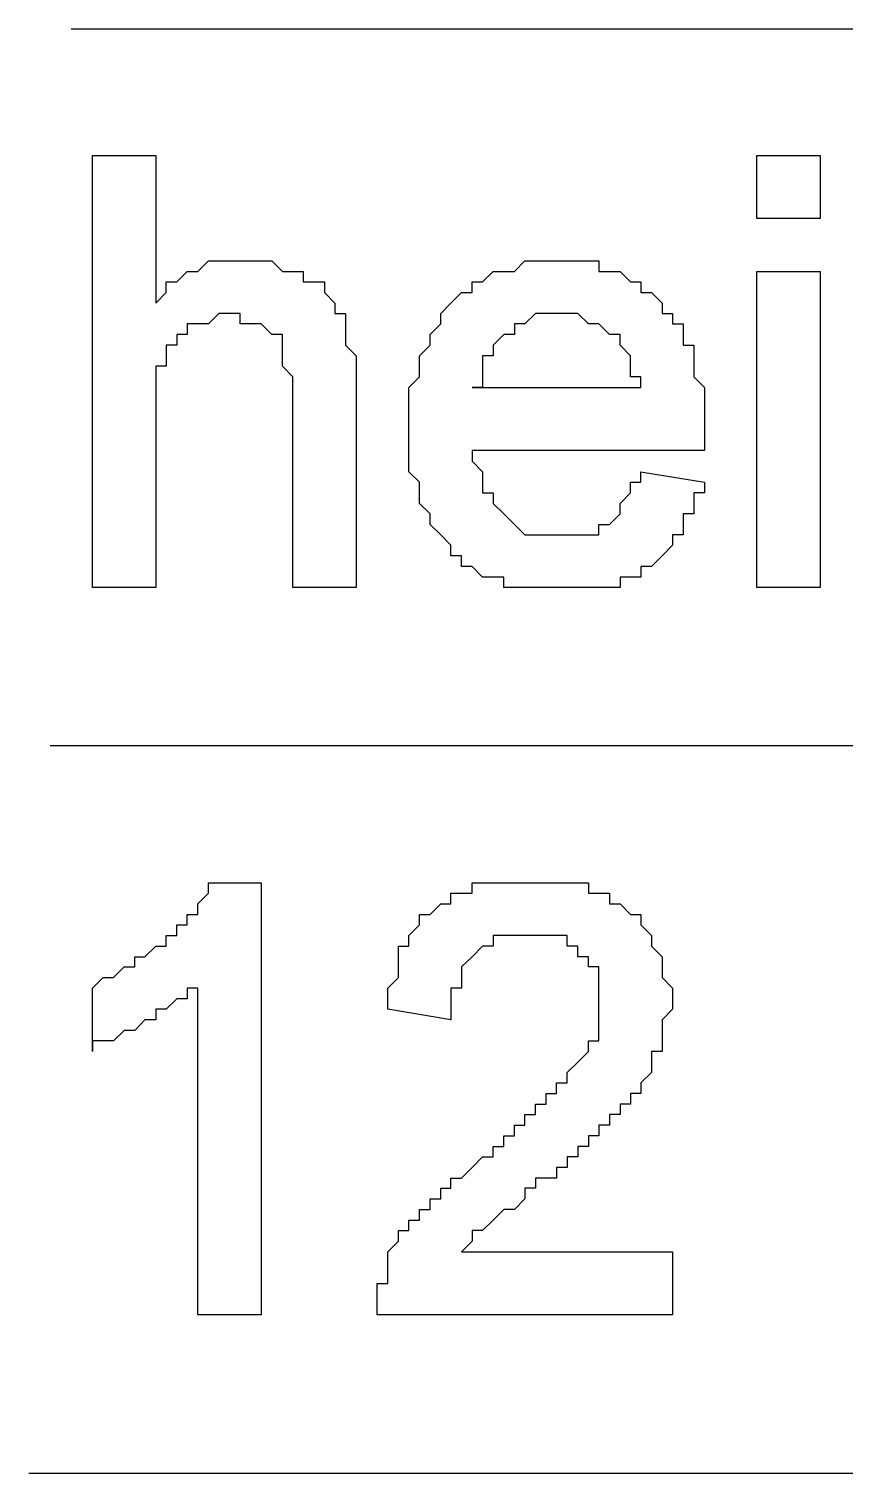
# Model space of a CAD drawing. Header units: inches. Extents: x -628 to 1537, y -1730 to 336.
# Drawn here: x 293.84 to 314.31, y -784.7 to -748.41 of the extents above; entities that cross this region are included whole.
import ezdxf

# ---------------------------------------------------------------- set-up
doc = ezdxf.new("R2010")
doc.units = ezdxf.units.IN
doc.layers.get('0').update_dxf_attribs({"linetype": 'CONTINUOUS'})

msp = doc.modelspace()

# ---------------------------------------------------------------- linework, layer by layer
at = {"color": 6}
for p, q in [((294.903, -748.414), (337.543, -748.414)), ((295.437, -762.449), (295.437, -751.595)), ((295.437, -751.595), (297.024, -751.595)), ((297.024, -751.595), (297.024, -755.303)), ((312.118, -753.181), (312.118, -751.595)), ((312.118, -751.595), (313.705, -751.595)), ((313.705, -751.595), (313.705, -753.181)), ((313.705, -753.181), (312.118, -753.181)), ((298.084, -754.509), (298.351, -754.242)), ((298.351, -754.242), (298.609, -754.242)), ((298.609, -754.242), (298.609, -754.242)), ((298.609, -754.242), (298.876, -754.242)), ((298.876, -754.242), (298.876, -754.242)), ((298.876, -754.242), (299.143, -754.242)), ((299.143, -754.242), (299.143, -754.242)), ((299.143, -754.242), (299.412, -754.242)), ((299.412, -754.242), (299.412, -754.242)), ((299.412, -754.242), (299.67, -754.242)), ((299.67, -754.242), (299.67, -754.242)), ((299.67, -754.242), (299.937, -754.242)), ((299.937, -754.242), (299.937, -754.242)), ((299.937, -754.242), (300.205, -754.509)), ((306.033, -754.509), (306.291, -754.242)), ((306.291, -754.242), (306.291, -754.242)), ((306.291, -754.242), (306.558, -754.242)), ((306.558, -754.242), (306.558, -754.242)), ((306.558, -754.242), (306.825, -754.242)), ((306.825, -754.242), (306.825, -754.242)), ((306.825, -754.242), (307.084, -754.242)), ((307.084, -754.242), (307.084, -754.242)), ((307.084, -754.242), (307.351, -754.242)), ((307.351, -754.242), (307.351, -754.242)), ((307.351, -754.242), (307.618, -754.242)), ((307.618, -754.242), (307.618, -754.242)), ((307.618, -754.242), (307.885, -754.242)), ((307.885, -754.242), (308.145, -754.242)), ((308.145, -754.242), (308.145, -754.509)), ((297.558, -754.768), (297.817, -754.509)), ((297.817, -754.509), (297.817, -754.509)), ((297.817, -754.509), (297.817, -754.509)), ((297.817, -754.509), (298.084, -754.509)), ((298.084, -754.509), (298.084, -754.509)), ((300.205, -754.509), (300.463, -754.509)), ((300.463, -754.509), (300.463, -754.509)), ((300.463, -754.509), (300.729, -754.509)), ((300.729, -754.509), (300.729, -754.509)), ((300.729, -754.509), (300.729, -754.768)), ((305.23, -754.768), (305.497, -754.509)), ((305.497, -754.509), (305.497, -754.509)), ((305.497, -754.509), (305.764, -754.509)), ((305.764, -754.509), (305.764, -754.509)), ((305.764, -754.509), (306.033, -754.509)), ((308.145, -754.509), (308.413, -754.509)), ((308.413, -754.509), (308.413, -754.509)), ((308.413, -754.509), (308.68, -754.509)), ((308.68, -754.509), (308.68, -754.509)), ((308.68, -754.509), (308.946, -754.768)), ((312.118, -762.449), (312.118, -754.509)), ((312.118, -754.509), (313.705, -754.509)), ((313.705, -754.509), (313.705, -762.449)), ((297.024, -755.303), (297.291, -755.035)), ((297.291, -755.035), (297.291, -754.768)), ((297.291, -754.768), (297.558, -754.768)), ((297.291, -755.035), (297.291, -755.035)), ((297.558, -754.768), (297.558, -754.768)), ((300.729, -754.768), (300.997, -754.768)), ((300.997, -754.768), (300.997, -754.768)), ((300.997, -754.768), (301.264, -754.768)), ((301.264, -754.768), (301.264, -755.035)), ((301.264, -755.035), (301.264, -755.035)), ((301.264, -755.035), (301.524, -755.303)), ((304.437, -755.303), (304.705, -755.035)), ((304.705, -755.035), (304.705, -755.035)), ((304.705, -755.035), (304.972, -755.035)), ((304.972, -755.035), (304.972, -754.768)), ((304.972, -754.768), (305.23, -754.768)), ((305.23, -754.768), (305.23, -754.768)), ((305.23, -754.768), (305.23, -754.768)), ((308.946, -754.768), (308.946, -754.768)), ((308.946, -754.768), (308.946, -754.768)), ((308.946, -754.768), (309.205, -754.768)), ((309.205, -754.768), (309.205, -755.035)), ((309.205, -755.035), (309.472, -755.035)), ((309.472, -755.035), (309.472, -755.035)), ((309.472, -755.035), (309.739, -755.303)), ((297.024, -755.303), (297.024, -755.303)), ((301.524, -755.303), (301.524, -755.303)), ((301.524, -755.303), (301.524, -755.569)), ((304.179, -755.569), (304.437, -755.303)), ((304.437, -755.303), (304.437, -755.303)), ((304.437, -755.303), (304.437, -755.303)), ((304.437, -755.303), (304.437, -755.303)), ((309.739, -755.303), (309.739, -755.303)), ((309.739, -755.303), (309.739, -755.569)), ((298.084, -755.828), (297.817, -755.828)), ((297.817, -755.828), (297.817, -756.095)), ((298.351, -755.828), (298.084, -755.828)), ((298.084, -755.828), (298.084, -755.828)), ((298.609, -755.569), (298.351, -755.828)), ((298.351, -755.828), (298.351, -755.828)), ((298.876, -755.569), (298.609, -755.569)), ((299.143, -755.569), (298.876, -755.569)), ((298.876, -755.569), (298.876, -755.569)), ((298.876, -755.569), (298.876, -755.569)), ((299.143, -755.828), (299.143, -755.569)), ((299.412, -755.828), (299.143, -755.828)), ((299.67, -755.828), (299.412, -755.828)), ((299.937, -756.095), (299.67, -755.828)), ((299.67, -755.828), (299.67, -755.828)), ((299.67, -755.828), (299.67, -755.828)), ((301.524, -755.569), (301.791, -755.569)), ((301.791, -755.569), (301.791, -755.569)), ((301.791, -755.569), (301.791, -755.828)), ((301.791, -755.828), (301.791, -755.828)), ((301.791, -755.828), (301.791, -756.095)), ((303.913, -756.095), (304.179, -755.828)), ((304.179, -755.828), (304.179, -755.569)), ((304.179, -755.569), (304.179, -755.569)), ((304.179, -755.828), (304.179, -755.828)), ((306.291, -755.828), (306.033, -755.828)), ((306.033, -755.828), (306.033, -755.828)), ((306.033, -755.828), (306.033, -756.095)), ((306.558, -755.569), (306.291, -755.828)), ((306.291, -755.828), (306.291, -755.828)), ((306.825, -755.569), (306.558, -755.569)), ((306.558, -755.569), (306.558, -755.569)), ((307.084, -755.569), (306.825, -755.569)), ((307.351, -755.569), (307.084, -755.569)), ((307.084, -755.569), (307.084, -755.569)), ((307.084, -755.569), (307.084, -755.569)), ((307.618, -755.569), (307.351, -755.569)), ((307.885, -755.828), (307.618, -755.569)), ((307.618, -755.569), (307.618, -755.569)), ((308.145, -755.828), (307.885, -755.828)), ((307.885, -755.828), (307.885, -755.828)), ((308.413, -756.095), (308.145, -755.828)), ((308.145, -755.828), (308.145, -755.828)), ((309.739, -755.569), (309.997, -755.569)), ((309.997, -755.569), (309.997, -755.569)), ((309.997, -755.569), (309.997, -755.828)), ((309.997, -755.828), (310.266, -755.828)), ((310.266, -755.828), (310.266, -756.095)), ((297.817, -756.095), (297.558, -756.095)), ((297.558, -756.095), (297.558, -756.095)), ((297.558, -756.095), (297.558, -756.362)), ((300.205, -756.095), (299.937, -756.095)), ((299.937, -756.095), (299.937, -756.095)), ((299.937, -756.095), (299.937, -756.095)), ((300.205, -756.362), (300.205, -756.095)), ((301.791, -756.095), (301.791, -756.095)), ((301.791, -756.095), (301.791, -756.362)), ((303.913, -756.362), (303.913, -756.095)), ((303.913, -756.095), (303.913, -756.095)), ((305.764, -756.095), (305.497, -756.362)), ((306.033, -756.095), (305.764, -756.095)), ((305.764, -756.095), (305.764, -756.095)), ((308.68, -756.095), (308.413, -756.095)), ((308.413, -756.095), (308.413, -756.095)), ((308.413, -756.095), (308.413, -756.095)), ((308.68, -756.362), (308.68, -756.095)), ((310.266, -756.095), (310.266, -756.095)), ((310.266, -756.095), (310.266, -756.362)), ((297.558, -756.362), (297.291, -756.362)), ((297.291, -756.362), (297.291, -756.63)), ((297.558, -756.362), (297.558, -756.362)), ((300.205, -756.63), (300.205, -756.362)), ((300.205, -756.362), (300.205, -756.362)), ((301.791, -756.362), (301.791, -756.362)), ((301.791, -756.362), (302.058, -756.63)), ((303.645, -756.63), (303.913, -756.362)), ((303.913, -756.362), (303.913, -756.362)), ((305.497, -756.362), (305.497, -756.362)), ((305.497, -756.362), (305.497, -756.63)), ((308.946, -756.63), (308.68, -756.362)), ((308.68, -756.362), (308.68, -756.362)), ((310.266, -756.362), (310.266, -756.362)), ((310.266, -756.362), (310.533, -756.362)), ((310.533, -756.362), (310.533, -756.63)), ((297.291, -756.888), (297.024, -756.888)), ((297.024, -756.888), (297.024, -757.156)), ((297.291, -756.63), (297.291, -756.63)), ((297.291, -756.63), (297.291, -756.888)), ((300.205, -756.888), (300.205, -756.63)), ((300.205, -756.63), (300.205, -756.63)), ((300.463, -757.156), (300.205, -756.888)), ((302.058, -756.63), (302.058, -756.888)), ((302.058, -756.888), (302.058, -756.888)), ((302.058, -756.888), (302.058, -757.156)), ((303.645, -756.888), (303.645, -756.63)), ((303.645, -756.63), (303.645, -756.63)), ((303.645, -757.156), (303.645, -756.888)), ((303.645, -756.888), (303.645, -756.888)), ((305.497, -756.63), (305.23, -756.63)), ((305.23, -756.63), (305.23, -756.888)), ((305.23, -756.888), (305.23, -756.888)), ((305.23, -756.888), (305.23, -757.156)), ((308.946, -756.888), (308.946, -756.63)), ((308.946, -756.63), (308.946, -756.63)), ((308.946, -756.63), (308.946, -756.63)), ((308.946, -757.156), (308.946, -756.888)), ((310.533, -756.63), (310.533, -756.63)), ((310.533, -756.63), (310.533, -756.888)), ((310.533, -756.888), (310.533, -756.888)), ((310.533, -756.888), (310.533, -757.156)), ((297.024, -757.156), (297.024, -757.156)), ((297.024, -757.156), (297.024, -757.423)), ((300.463, -762.449), (300.463, -757.156)), ((302.058, -757.156), (302.058, -757.423)), ((303.376, -757.423), (303.645, -757.156)), ((303.645, -757.156), (303.645, -757.156)), ((305.23, -757.156), (305.23, -757.156)), ((305.23, -757.156), (305.23, -757.423)), ((309.205, -757.156), (308.946, -757.156)), ((309.205, -757.423), (309.205, -757.156)), ((310.533, -757.156), (310.533, -757.156)), ((310.533, -757.156), (310.8, -757.423)), ((297.024, -757.423), (297.024, -757.423)), ((297.024, -757.423), (297.024, -757.682)), ((302.058, -757.423), (302.058, -757.423)), ((302.058, -757.423), (302.058, -762.449)), ((303.376, -757.682), (303.376, -757.423)), ((303.376, -757.423), (303.376, -757.423)), ((305.23, -757.423), (304.972, -757.423)), ((304.972, -757.423), (304.972, -757.423)), ((304.972, -757.423), (309.205, -757.423)), ((309.205, -757.423), (309.205, -757.423)), ((310.8, -757.423), (310.8, -757.682)), ((297.024, -757.682), (297.024, -757.949)), ((297.024, -757.949), (297.024, -757.949)), ((297.024, -757.949), (297.024, -762.449)), ((303.376, -757.949), (303.376, -757.682)), ((303.376, -757.682), (303.376, -757.682)), ((303.376, -758.216), (303.376, -757.949)), ((310.8, -757.682), (310.8, -757.682)), ((310.8, -757.682), (310.8, -757.949)), ((310.8, -757.949), (310.8, -758.216)), ((303.376, -758.484), (303.376, -758.216)), ((303.376, -758.216), (303.376, -758.216)), ((310.8, -758.216), (310.8, -758.216)), ((310.8, -758.216), (310.8, -758.484)), ((303.376, -758.742), (303.376, -758.484)), ((303.376, -759.009), (303.376, -758.742)), ((303.376, -758.742), (303.376, -758.742)), ((310.8, -758.484), (310.8, -758.742)), ((310.8, -758.742), (310.8, -758.742)), ((310.8, -758.742), (310.8, -759.009)), ((303.376, -759.276), (303.376, -759.009)), ((303.376, -759.009), (303.376, -759.009)), ((310.8, -759.009), (304.972, -759.009)), ((304.972, -759.009), (304.972, -759.009)), ((304.972, -759.009), (304.972, -759.276)), ((310.8, -759.009), (310.8, -759.009)), ((303.376, -759.544), (303.376, -759.276)), ((304.972, -759.276), (305.23, -759.544)), ((303.645, -759.803), (303.376, -759.544)), ((303.376, -759.544), (303.376, -759.544)), ((303.645, -760.07), (303.645, -759.803)), ((303.645, -759.803), (303.645, -759.803)), ((305.23, -759.544), (305.23, -759.544)), ((305.23, -759.544), (305.23, -759.803)), ((305.23, -759.803), (305.23, -759.803)), ((305.23, -759.803), (305.23, -760.07)), ((308.946, -760.07), (308.946, -759.803)), ((308.946, -759.803), (309.205, -759.803)), ((309.205, -759.803), (309.205, -759.544)), ((309.205, -759.544), (310.8, -759.803)), ((310.8, -759.803), (310.8, -760.07)), ((303.645, -760.337), (303.645, -760.07)), ((303.645, -760.07), (303.645, -760.07)), ((305.23, -760.07), (305.497, -760.07)), ((305.497, -760.07), (305.497, -760.337)), ((308.68, -760.337), (308.946, -760.07)), ((308.946, -760.07), (308.946, -760.07)), ((310.8, -760.07), (310.533, -760.07)), ((310.533, -760.07), (310.533, -760.337)), ((303.913, -760.596), (303.645, -760.337)), ((303.645, -760.337), (303.645, -760.337)), ((305.497, -760.337), (305.497, -760.337)), ((305.497, -760.337), (305.764, -760.596)), ((308.68, -760.596), (308.68, -760.337)), ((308.68, -760.337), (308.68, -760.337)), ((310.533, -760.337), (310.533, -760.337)), ((310.533, -760.337), (310.533, -760.596)), ((303.913, -760.863), (303.913, -760.596)), ((303.913, -760.596), (303.913, -760.596)), ((304.179, -761.13), (303.913, -760.863)), ((303.913, -760.863), (303.913, -760.863)), ((305.764, -760.596), (305.764, -760.596)), ((305.764, -760.596), (305.764, -760.596)), ((305.764, -760.596), (306.033, -760.863)), ((306.033, -760.863), (306.033, -760.863)), ((306.033, -760.863), (306.033, -760.863)), ((306.033, -760.863), (306.291, -761.13)), ((308.145, -761.13), (308.145, -760.863)), ((308.145, -760.863), (308.413, -760.863)), ((308.413, -760.863), (308.68, -760.596)), ((308.413, -760.863), (308.413, -760.863)), ((308.413, -760.863), (308.413, -760.863)), ((308.68, -760.596), (308.68, -760.596)), ((310.533, -760.596), (310.266, -760.596)), ((310.266, -760.596), (310.266, -760.863)), ((310.266, -760.863), (310.266, -760.863)), ((310.266, -760.863), (310.266, -761.13)), ((304.437, -761.388), (304.179, -761.13)), ((304.179, -761.13), (304.179, -761.13)), ((304.179, -761.13), (304.179, -761.13)), ((306.291, -761.13), (306.291, -761.13)), ((306.291, -761.13), (306.558, -761.13)), ((306.558, -761.13), (306.825, -761.13)), ((306.825, -761.13), (306.825, -761.13)), ((306.825, -761.13), (307.084, -761.13)), ((307.084, -761.13), (307.084, -761.13)), ((307.084, -761.13), (307.084, -761.13)), ((307.084, -761.13), (307.351, -761.13)), ((307.351, -761.13), (307.618, -761.13)), ((307.618, -761.13), (307.618, -761.13)), ((307.618, -761.13), (307.885, -761.13)), ((307.885, -761.13), (307.885, -761.13)), ((307.885, -761.13), (308.145, -761.13)), ((310.266, -761.13), (309.997, -761.13)), ((309.997, -761.13), (309.997, -761.388)), ((304.437, -761.656), (304.437, -761.388)), ((304.437, -761.388), (304.437, -761.388)), ((304.437, -761.388), (304.437, -761.388)), ((309.997, -761.388), (309.739, -761.656)), ((309.997, -761.388), (309.997, -761.388)), ((304.705, -761.656), (304.437, -761.656)), ((304.705, -761.923), (304.705, -761.656)), ((304.705, -761.656), (304.705, -761.656)), ((304.972, -761.923), (304.705, -761.923)), ((305.23, -762.191), (304.972, -761.923)), ((304.972, -761.923), (304.972, -761.923)), ((309.472, -761.923), (309.205, -761.923)), ((309.205, -761.923), (309.205, -762.191)), ((309.739, -761.656), (309.472, -761.923)), ((309.472, -761.923), (309.472, -761.923)), ((309.472, -761.923), (309.472, -761.923)), ((309.739, -761.656), (309.739, -761.656)), ((309.739, -761.656), (309.739, -761.656)), ((305.497, -762.191), (305.23, -762.191)), ((305.23, -762.191), (305.23, -762.191)), ((305.764, -762.191), (305.497, -762.191)), ((305.497, -762.191), (305.497, -762.191)), ((305.764, -762.449), (305.764, -762.191)), ((308.946, -762.191), (308.68, -762.191)), ((308.68, -762.191), (308.68, -762.449)), ((309.205, -762.191), (308.946, -762.191)), ((308.946, -762.191), (308.946, -762.191)), ((297.024, -762.449), (295.437, -762.449)), ((302.058, -762.449), (300.463, -762.449)), ((306.033, -762.449), (305.764, -762.449)), ((306.291, -762.449), (306.033, -762.449)), ((306.033, -762.449), (306.033, -762.449)), ((306.558, -762.449), (306.291, -762.449)), ((306.291, -762.449), (306.291, -762.449)), ((306.825, -762.449), (306.558, -762.449)), ((307.084, -762.449), (306.825, -762.449)), ((306.825, -762.449), (306.825, -762.449)), ((307.351, -762.449), (307.084, -762.449)), ((307.084, -762.449), (307.084, -762.449)), ((307.618, -762.449), (307.351, -762.449)), ((307.351, -762.449), (307.351, -762.449)), ((307.885, -762.449), (307.618, -762.449)), ((307.618, -762.449), (307.618, -762.449)), ((308.145, -762.449), (307.885, -762.449)), ((308.413, -762.449), (308.145, -762.449)), ((308.145, -762.449), (308.145, -762.449)), ((308.68, -762.449), (308.413, -762.449)), ((308.413, -762.449), (308.413, -762.449)), ((313.705, -762.449), (312.118, -762.449)), ((294.376, -766.423), (335.688, -766.423)), ((298.351, -770.131), (298.351, -769.872)), ((298.351, -769.872), (298.609, -769.872)), ((298.609, -769.872), (298.609, -769.872)), ((298.609, -769.872), (299.67, -769.872)), ((299.67, -769.872), (299.67, -780.726)), ((304.972, -770.131), (304.972, -769.872)), ((304.972, -769.872), (305.23, -769.872)), ((305.23, -769.872), (305.23, -769.872)), ((305.23, -769.872), (305.497, -769.872)), ((305.497, -769.872), (305.764, -769.872)), ((305.764, -769.872), (305.764, -769.872)), ((305.764, -769.872), (306.033, -769.872)), ((306.033, -769.872), (306.033, -769.872)), ((306.033, -769.872), (306.291, -769.872)), ((306.291, -769.872), (306.558, -769.872)), ((306.558, -769.872), (306.558, -769.872)), ((306.558, -769.872), (306.825, -769.872)), ((306.825, -769.872), (306.825, -769.872)), ((306.825, -769.872), (307.084, -769.872)), ((307.084, -769.872), (307.351, -769.872)), ((307.351, -769.872), (307.351, -769.872)), ((307.351, -769.872), (307.618, -769.872)), ((307.618, -769.872), (307.618, -769.872)), ((307.618, -769.872), (307.885, -769.872)), ((307.885, -769.872), (307.885, -770.131)), ((298.084, -770.398), (298.351, -770.131)), ((298.351, -770.131), (298.351, -770.131)), ((298.351, -770.131), (298.351, -770.131)), ((304.437, -770.398), (304.437, -770.131)), ((304.437, -770.131), (304.437, -770.131)), ((304.437, -770.131), (304.705, -770.131)), ((304.705, -770.131), (304.705, -770.131)), ((304.705, -770.131), (304.972, -770.131)), ((307.885, -770.131), (308.145, -770.131)), ((308.145, -770.131), (308.145, -770.131)), ((308.145, -770.131), (308.413, -770.131)), ((308.413, -770.131), (308.413, -770.398)), ((297.817, -770.924), (297.817, -770.665)), ((297.817, -770.665), (297.817, -770.665)), ((297.817, -770.665), (298.084, -770.665)), ((298.084, -770.665), (298.084, -770.398)), ((298.084, -770.398), (298.084, -770.398)), ((303.645, -770.924), (303.645, -770.665)), ((303.645, -770.665), (303.913, -770.665)), ((303.913, -770.665), (304.179, -770.398)), ((303.913, -770.665), (303.913, -770.665)), ((303.913, -770.665), (303.913, -770.665)), ((304.179, -770.398), (304.179, -770.398)), ((304.179, -770.398), (304.437, -770.398)), ((308.413, -770.398), (308.68, -770.398)), ((308.68, -770.398), (308.68, -770.398)), ((308.68, -770.398), (308.68, -770.398)), ((308.68, -770.398), (308.946, -770.665)), ((308.946, -770.665), (308.946, -770.665)), ((308.946, -770.665), (309.205, -770.665)), ((309.205, -770.665), (309.205, -770.924)), ((297.558, -771.191), (297.558, -770.924)), ((297.558, -770.924), (297.817, -770.924)), ((303.376, -771.191), (303.645, -770.924)), ((303.645, -770.924), (303.645, -770.924)), ((309.205, -770.924), (309.205, -770.924)), ((309.205, -770.924), (309.472, -771.191)), ((297.291, -771.458), (297.291, -771.191)), ((297.291, -771.191), (297.291, -771.191)), ((297.291, -771.191), (297.558, -771.191)), ((303.376, -771.458), (303.376, -771.191)), ((303.376, -771.191), (303.376, -771.191)), ((303.376, -771.191), (303.376, -771.191)), ((305.764, -771.191), (305.497, -771.191)), ((305.497, -771.191), (305.497, -771.458)), ((306.033, -771.191), (305.764, -771.191)), ((305.764, -771.191), (305.764, -771.191)), ((306.291, -771.191), (306.033, -771.191)), ((306.033, -771.191), (306.033, -771.191)), ((306.558, -771.191), (306.291, -771.191)), ((306.291, -771.191), (306.291, -771.191)), ((306.825, -771.191), (306.558, -771.191)), ((307.084, -771.191), (306.825, -771.191)), ((306.825, -771.191), (306.825, -771.191)), ((307.351, -771.191), (307.084, -771.191)), ((307.084, -771.191), (307.084, -771.191)), ((307.351, -771.458), (307.351, -771.191)), ((309.472, -771.191), (309.472, -771.191)), ((309.472, -771.191), (309.472, -771.458)), ((296.497, -771.984), (296.497, -771.725)), ((296.497, -771.725), (296.755, -771.725)), ((296.755, -771.725), (297.024, -771.458)), ((296.755, -771.725), (296.755, -771.725)), ((297.024, -771.458), (297.024, -771.458)), ((297.024, -771.458), (297.291, -771.458)), ((303.118, -771.725), (303.118, -771.458)), ((303.118, -771.458), (303.376, -771.458)), ((303.118, -771.984), (303.118, -771.725)), ((303.118, -771.725), (303.118, -771.725)), ((304.972, -771.725), (304.705, -771.984)), ((305.23, -771.458), (304.972, -771.725)), ((304.972, -771.725), (304.972, -771.725)), ((304.972, -771.725), (304.972, -771.725)), ((305.497, -771.458), (305.23, -771.458)), ((305.23, -771.458), (305.23, -771.458)), ((307.618, -771.458), (307.351, -771.458)), ((307.618, -771.725), (307.618, -771.458)), ((307.618, -771.458), (307.618, -771.458)), ((307.885, -771.725), (307.618, -771.725)), ((307.885, -771.984), (307.885, -771.725)), ((307.885, -771.725), (307.885, -771.725)), ((309.472, -771.458), (309.472, -771.458)), ((309.472, -771.458), (309.739, -771.725)), ((309.739, -771.725), (309.739, -771.725)), ((309.739, -771.725), (309.739, -771.984)), ((295.962, -772.252), (296.229, -771.984)), ((296.229, -771.984), (296.229, -771.984)), ((296.229, -771.984), (296.497, -771.984)), ((303.118, -772.252), (303.118, -771.984)), ((304.705, -771.984), (304.705, -771.984)), ((304.705, -771.984), (304.705, -772.252)), ((308.145, -771.984), (307.885, -771.984)), ((308.145, -772.252), (308.145, -771.984)), ((308.145, -771.984), (308.145, -771.984)), ((309.739, -771.984), (309.739, -771.984)), ((309.739, -771.984), (309.739, -772.252)), ((295.437, -772.519), (295.705, -772.252)), ((295.437, -774.105), (295.437, -772.519)), ((295.437, -772.519), (295.437, -772.519)), ((295.705, -772.252), (295.962, -772.252)), ((295.962, -772.252), (295.962, -772.252)), ((298.084, -772.519), (297.817, -772.519)), ((297.817, -772.519), (297.817, -772.519)), ((297.817, -772.519), (297.817, -772.786)), ((298.084, -780.726), (298.084, -772.519)), ((302.851, -772.519), (303.118, -772.252)), ((302.851, -772.786), (302.851, -772.519)), ((302.851, -772.519), (302.851, -772.519)), ((303.118, -772.252), (303.118, -772.252)), ((304.705, -772.519), (304.437, -772.519)), ((304.437, -772.519), (304.437, -772.786)), ((304.705, -772.252), (304.705, -772.252)), ((304.705, -772.252), (304.705, -772.519)), ((308.145, -772.519), (308.145, -772.252)), ((308.145, -772.252), (308.145, -772.252)), ((308.145, -772.786), (308.145, -772.519)), ((309.739, -772.252), (309.739, -772.252)), ((309.739, -772.252), (309.997, -772.519)), ((309.997, -772.519), (309.997, -772.519)), ((309.997, -772.519), (309.997, -772.786)), ((297.558, -772.786), (297.291, -773.044)), ((297.817, -772.786), (297.558, -772.786)), ((297.558, -772.786), (297.558, -772.786)), ((297.558, -772.786), (297.558, -772.786)), ((302.851, -773.044), (302.851, -772.786)), ((304.437, -772.786), (304.437, -772.786)), ((304.437, -772.786), (304.437, -773.044)), ((308.145, -773.044), (308.145, -772.786)), ((308.145, -772.786), (308.145, -772.786)), ((308.145, -772.786), (308.145, -772.786)), ((309.997, -772.786), (309.997, -772.786)), ((309.997, -772.786), (309.997, -773.044)), ((297.291, -773.044), (297.024, -773.044)), ((297.024, -773.044), (297.024, -773.312)), ((297.291, -773.044), (297.291, -773.044)), ((304.437, -773.312), (302.851, -773.044)), ((302.851, -773.044), (302.851, -773.044)), ((304.437, -773.044), (304.437, -773.312)), ((308.145, -773.312), (308.145, -773.044)), ((308.145, -773.044), (308.145, -773.044)), ((309.997, -773.044), (309.739, -773.312)), ((309.997, -773.044), (309.997, -773.044)), ((296.229, -773.579), (295.962, -773.837)), ((296.497, -773.579), (296.229, -773.579)), ((296.229, -773.579), (296.229, -773.579)), ((296.755, -773.312), (296.497, -773.579)), ((296.497, -773.579), (296.497, -773.579)), ((297.024, -773.312), (296.755, -773.312)), ((297.024, -773.312), (297.024, -773.312)), ((304.437, -773.312), (304.437, -773.312)), ((308.145, -773.579), (308.145, -773.312)), ((308.145, -773.312), (308.145, -773.312)), ((308.145, -773.837), (308.145, -773.579)), ((308.145, -773.579), (308.145, -773.579)), ((309.739, -773.312), (309.739, -773.312)), ((309.739, -773.312), (309.739, -773.579)), ((309.739, -773.579), (309.739, -773.579)), ((309.739, -773.579), (309.739, -773.837)), ((295.705, -773.837), (295.437, -773.837)), ((295.437, -773.837), (295.437, -774.105)), ((295.962, -773.837), (295.705, -773.837)), ((295.962, -773.837), (295.962, -773.837)), ((307.885, -774.105), (307.885, -773.837)), ((307.885, -773.837), (308.145, -773.837)), ((309.739, -773.837), (309.739, -773.837)), ((309.739, -773.837), (309.739, -774.105)), ((307.618, -774.372), (307.885, -774.105)), ((307.885, -774.105), (307.885, -774.105)), ((309.739, -774.105), (309.472, -774.105)), ((309.472, -774.105), (309.472, -774.372)), ((307.351, -774.631), (307.618, -774.372)), ((307.351, -774.898), (307.351, -774.631)), ((307.351, -774.631), (307.351, -774.631)), ((307.351, -774.631), (307.351, -774.631)), ((307.618, -774.372), (307.618, -774.372)), ((309.472, -774.631), (309.205, -774.898)), ((309.472, -774.372), (309.472, -774.631)), ((309.472, -774.631), (309.472, -774.631)), ((307.084, -775.166), (307.084, -774.898)), ((307.084, -774.898), (307.084, -774.898)), ((307.084, -774.898), (307.351, -774.898)), ((309.205, -774.898), (309.205, -774.898)), ((309.205, -774.898), (309.205, -774.898)), ((309.205, -774.898), (309.205, -775.166)), ((306.558, -775.691), (306.558, -775.432)), ((306.558, -775.432), (306.825, -775.432)), ((306.825, -775.432), (306.825, -775.166)), ((306.825, -775.166), (307.084, -775.166)), ((306.825, -775.432), (306.825, -775.432)), ((308.946, -775.432), (308.68, -775.432)), ((308.68, -775.432), (308.68, -775.691)), ((309.205, -775.166), (308.946, -775.166)), ((308.946, -775.166), (308.946, -775.166)), ((308.946, -775.166), (308.946, -775.432)), ((308.946, -775.432), (308.946, -775.432)), ((306.291, -775.958), (306.291, -775.691)), ((306.291, -775.691), (306.558, -775.691)), ((308.68, -775.691), (308.413, -775.691)), ((308.413, -775.691), (308.413, -775.958)), ((308.68, -775.691), (308.68, -775.691)), ((306.033, -776.225), (306.033, -775.958)), ((306.033, -775.958), (306.291, -775.958)), ((308.413, -775.958), (308.145, -775.958)), ((308.145, -775.958), (308.145, -776.225)), ((308.413, -775.958), (308.413, -775.958)), ((305.497, -776.752), (305.497, -776.493)), ((305.497, -776.493), (305.764, -776.493)), ((305.764, -776.493), (305.764, -776.225)), ((305.764, -776.225), (306.033, -776.225)), ((306.033, -776.225), (306.033, -776.225)), ((307.885, -776.493), (307.618, -776.493)), ((307.618, -776.493), (307.618, -776.752)), ((308.145, -776.225), (307.885, -776.225)), ((307.885, -776.225), (307.885, -776.493)), ((307.885, -776.493), (307.885, -776.493)), ((304.972, -777.019), (305.23, -776.752)), ((305.23, -776.752), (305.23, -776.752)), ((305.23, -776.752), (305.497, -776.752)), ((307.618, -776.752), (307.351, -776.752)), ((307.351, -776.752), (307.351, -777.019)), ((304.705, -777.286), (304.972, -777.019)), ((304.972, -777.019), (304.972, -777.019)), ((307.351, -777.019), (307.084, -777.019)), ((307.084, -777.019), (307.084, -777.286)), ((304.179, -777.812), (304.179, -777.545)), ((304.179, -777.545), (304.437, -777.545)), ((304.437, -777.545), (304.437, -777.286)), ((304.437, -777.286), (304.705, -777.286)), ((304.705, -777.286), (304.705, -777.286)), ((306.558, -777.545), (306.291, -777.545)), ((306.291, -777.545), (306.291, -777.812)), ((306.825, -777.286), (306.558, -777.286)), ((306.558, -777.286), (306.558, -777.545)), ((307.084, -777.286), (306.825, -777.286)), ((303.913, -778.079), (303.913, -777.812)), ((303.913, -777.812), (303.913, -777.812)), ((303.913, -777.812), (304.179, -777.812)), ((306.291, -777.812), (306.033, -778.079)), ((306.291, -777.812), (306.291, -777.812)), ((303.645, -778.347), (303.645, -778.079)), ((303.645, -778.079), (303.645, -778.079)), ((303.645, -778.079), (303.913, -778.079)), ((305.764, -778.079), (305.497, -778.347)), ((306.033, -778.079), (305.764, -778.079)), ((305.764, -778.079), (305.764, -778.079)), ((303.118, -778.872), (303.118, -778.605)), ((303.118, -778.605), (303.376, -778.605)), ((303.376, -778.605), (303.376, -778.347)), ((303.376, -778.347), (303.376, -778.347)), ((303.376, -778.347), (303.645, -778.347)), ((303.376, -778.605), (303.376, -778.605)), ((305.23, -778.605), (304.972, -778.605)), ((304.972, -778.605), (304.972, -778.872)), ((305.497, -778.347), (305.23, -778.605)), ((305.23, -778.605), (305.23, -778.605)), ((305.497, -778.347), (305.497, -778.347)), ((302.851, -779.139), (303.118, -778.872)), ((303.118, -778.872), (303.118, -778.872)), ((304.972, -778.872), (304.705, -779.139)), ((304.972, -778.872), (304.972, -778.872)), ((304.972, -778.872), (304.972, -778.872)), ((302.851, -779.407), (302.851, -779.139)), ((302.851, -779.139), (302.851, -779.139)), ((302.851, -779.666), (302.851, -779.407)), ((302.851, -779.407), (302.851, -779.407)), ((304.705, -779.139), (304.705, -779.139)), ((304.705, -779.139), (304.705, -779.139)), ((304.705, -779.139), (309.997, -779.139)), ((309.997, -779.139), (309.997, -780.726)), ((302.851, -779.933), (302.851, -779.666)), ((302.584, -780.726), (302.584, -779.933)), ((302.584, -779.933), (302.851, -779.933)), ((299.67, -780.726), (298.084, -780.726)), ((309.997, -780.726), (302.584, -780.726)), ((293.841, -784.701), (339.931, -784.701))]:
    msp.add_line(p, q, dxfattribs=at)

doc.saveas('drawing.dxf')
